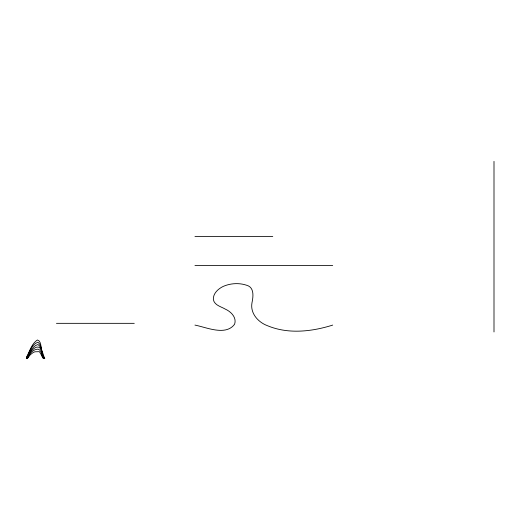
<?xml version="1.0" encoding="UTF-8"?>
<svg xmlns="http://www.w3.org/2000/svg" width="520" height="520" viewBox="0 0 520 520"><rect width="100%" height="100%" fill="white"/><g stroke="black" fill="none" stroke-linecap="round" stroke-linejoin="round"><path stroke-width="0.78" d="M332.703 325.091C311.786 331.675 288.139 334.38 267.404 325.676C258.115 322.231 250.042 313.255 251.979 302.803C253.279 296.589 254.52 287.209 246.409 285.181C238.908 282.704 230.444 283.27 223.23 286.403C218.218 288.788 213.025 293.449 213.337 299.468C214.292 305.247 221.052 306.599 225.368 309.147C230.99 311.656 236.906 317.544 234.611 324.214C225.706 336.245 206.557 327.327 194.955 325.091M194.955 236.386L272.766 236.386M194.955 265.584L332.703 265.584M56.453 323.336L134.264 323.336M494 161.376L494 331.955M26.897 356.479L26.325 358.625C29.315 352.957 31.271 344.552 37.941 342.225C42.477 345.657 41.119 353.899 44.473 358.625L44.791 358.625A73.002 73.002 0 0 1 42.608 352.541C40.339 349.005 41.997 341.237 37.414 339.982C31.791 343.603 29.822 350.805 26.897 356.479M27.391 356.941L26.969 358.625C29.373 351.046 40.417 339.281 42.146 354.302A77.044 77.044 0 0 0 43.83 358.625L44.148 358.625C41.197 354.543 42.373 347.159 37.941 344.519C32.396 346.041 29.932 352.339 27.391 356.941M27.976 357.207L27.287 358.625L30.362 354.705L33.111 352.56A8.808 8.808 0 0 1 35.068 351.793L39.403 351.656L41.223 354.705A60.405 60.405 0 0 0 42.562 357.448L43.505 358.625C41.216 355.986 42.003 349.81 37.941 349.141C33.241 349.206 29.932 353.373 27.976 357.207"/></g></svg>
